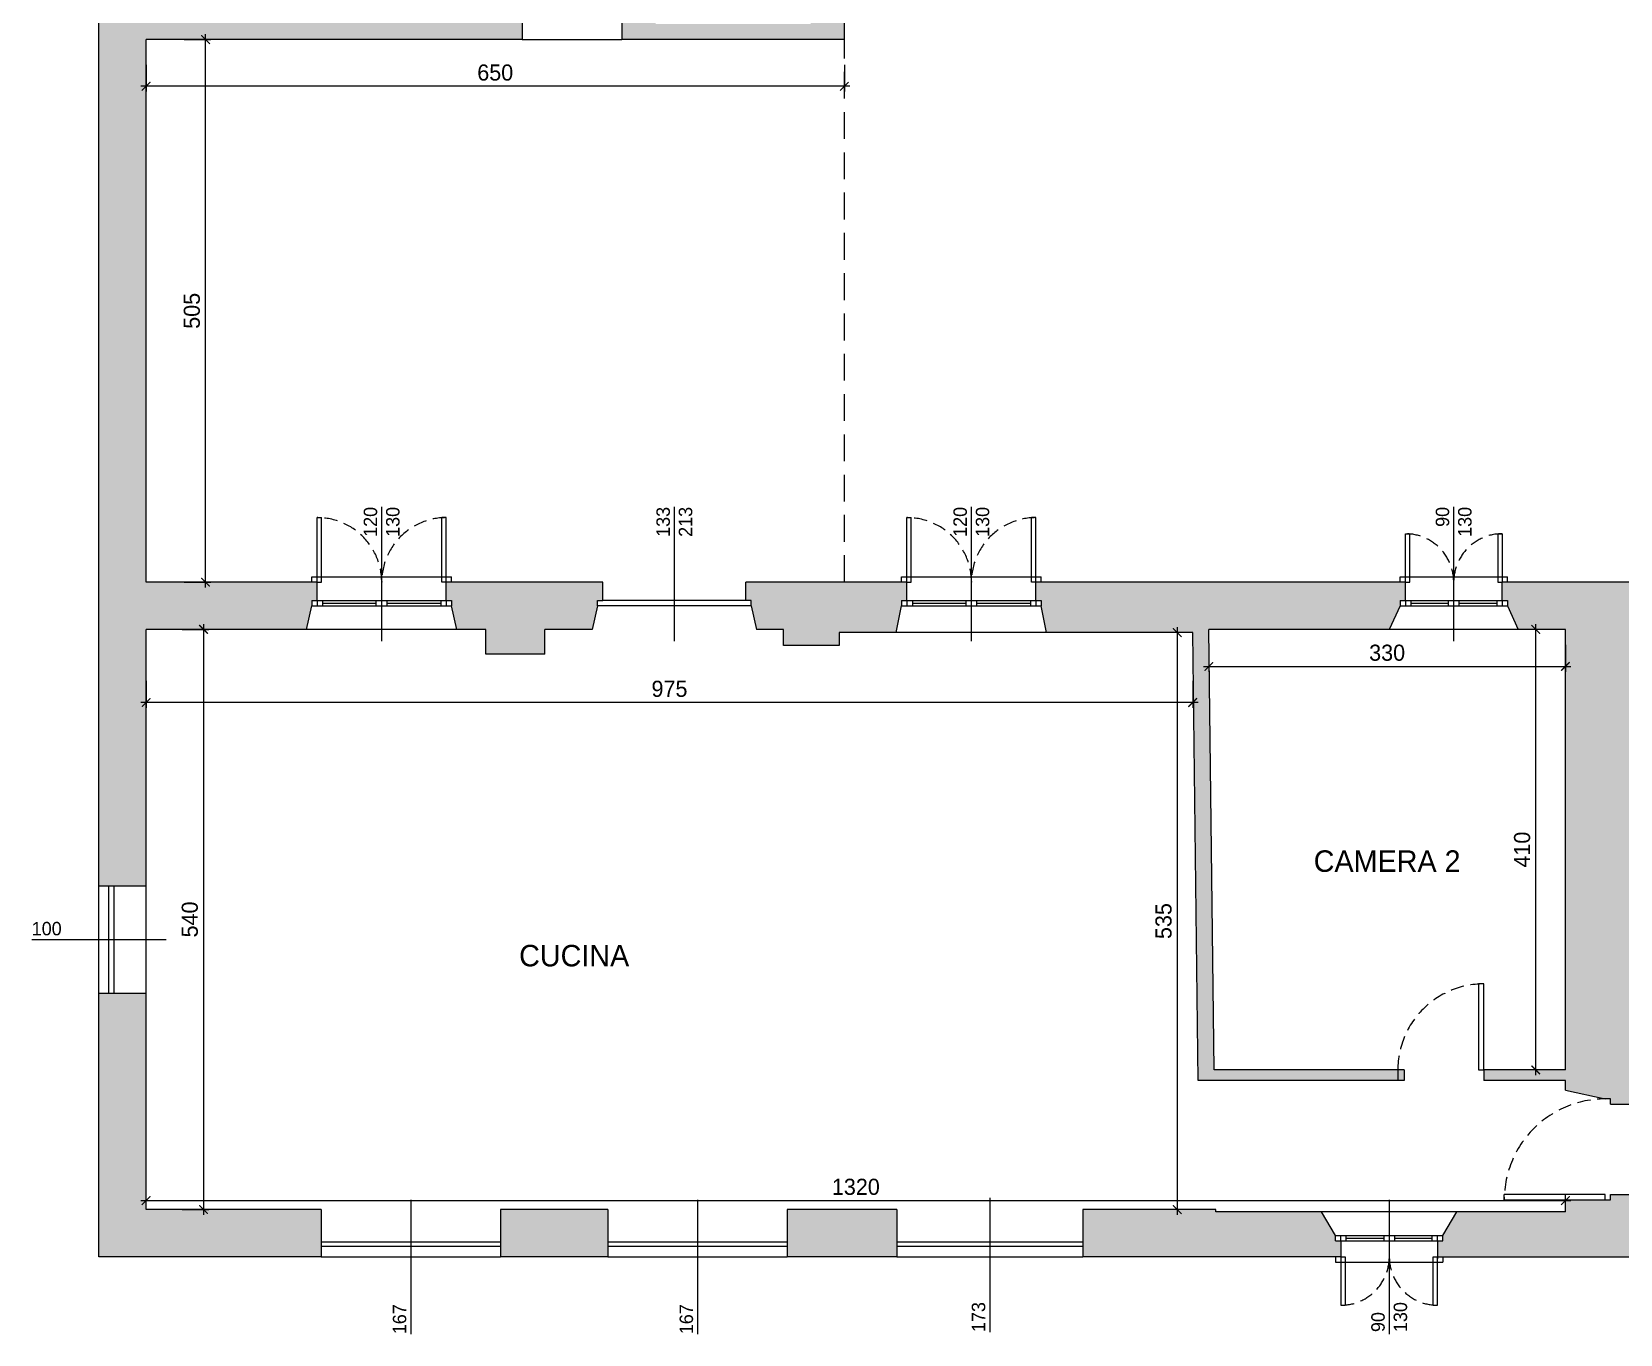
# Model space of a CAD drawing. Header units: millimetres. Extents: x 2698 to 9190, y -7457 to 3239.
# Drawn here: x 2698 to 4177, y -7457 to -6245 of the extents above; entities that cross this region are included whole.
import ezdxf

# ---------------------------------------------------------------- set-up
doc = ezdxf.new("R2010")
doc.units = ezdxf.units.MM
doc.header["$LTSCALE"] = 100
doc.linetypes.add('HIDDEN', pattern=[0.375, 0.25, -0.125])
for name, color, linetype in [('CAMP sez', 254, 'Continuous'), ('INF', 6, 'Continuous'), ('Interni F', 3, 'Continuous'), ('Q_100_ESECUTIVO', 3, 'Continuous'), ('Quote', 3, 'Continuous'), ('SEZ', 4, 'Continuous'), ('Testi', 3, 'Continuous')]:
    doc.layers.add(name, color=color, linetype=linetype)
doc.layers.add('RIL_diagonali', color=8, linetype='HIDDEN', plot=False)
doc.styles.add('CENTURY', font='GOTHIC.TTF')
doc.styles.add('T_ESE_q100', font='', dxfattribs={"height": 15})
doc.styles.get('T_ESE_q100').set_extended_font_data('Bahnschrift Light')
doc.dimstyles.new('ESE_q100', dxfattribs={"dimscale": 0, "dimtxt": 15, "dimasz": 8, "dimexe": 5, "dimexo": 10, "dimgap": 5, "dimtad": 1, "dimdec": 0, "dimrnd": 0.5, "dimtxsty": 'T_ESE_q100', "dimblk": 'ARCHTICK', "dimcen": 2.5, "dimdle": 5, "dimazin": 3, "dimtfac": 1, "dimtdec": 0, "dimtmove": 2, "dimatfit": 3, "dimldrblk": 'ARCHTICK', "dimfxl": 20, "dimfxlon": 1, "dimarcsym": 0})

# ---------------------------------------------------------------- blocks, each defined once
blk = doc.blocks.new('_ArchTick')
at = {"color": 0, "linetype": 'ByBlock', "const_width": 0.15}
blk.add_lwpolyline([(-0.5, -0.5), (0.5, 0.5)], dxfattribs=at)
blk = doc.blocks.new('*D32')
at = {"layer": 'Defpoints', "color": 0, "transparency": 16777216}
for p in [(4098.6, -6801.3), (4126.2, -6801.3), (4126.2, -7211.3)]:
    blk.add_point(p, dxfattribs=at)
at = {"layer": 'Q_100_ESECUTIVO', "color": 0, "lineweight": -2, "transparency": 16777216}
for p, q in [((4116.2, -6801.3), (4093.6, -6801.3)), ((4098.6, -7216.3), (4098.6, -6796.3)), ((4116.2, -7211.3), (4093.6, -7211.3))]:
    blk.add_line(p, q, dxfattribs=at)
at = {"layer": 'Q_100_ESECUTIVO', "color": 0, "lineweight": -2, "transparency": 16777216, "xscale": 8, "yscale": 8, "zscale": 8}
for p, rotation in [((4098.6, -6801.3), 90), ((4098.6, -7211.3), 270)]:
    blk.add_blockref('_ArchTick', p, dxfattribs=dict(at, rotation=rotation))
at = {"layer": 'Q_100_ESECUTIVO', "color": 0, "transparency": 16777216, "insert": (4085.9, -7006.3), "char_height": 15, "attachment_point": 5, "rotation": 90, "style": 'T_ESE_q100'}
blk.add_mtext('410', dxfattribs=at)
blk = doc.blocks.new('*D33')
at = {"layer": 'Defpoints', "color": 0, "transparency": 16777216}
for p in [(3794.2, -6801.3), (4126.2, -6801.3), (4126.2, -6835.8)]:
    blk.add_point(p, dxfattribs=at)
at = {"layer": 'Q_100_ESECUTIVO', "color": 0, "lineweight": -2, "transparency": 16777216}
for p, q in [((3794.2, -6815.8), (3794.2, -6840.8)), ((4126.2, -6815.8), (4126.2, -6840.8)), ((3789.2, -6835.8), (4131.2, -6835.8))]:
    blk.add_line(p, q, dxfattribs=at)
at = {"layer": 'Q_100_ESECUTIVO', "color": 0, "lineweight": -2, "transparency": 16777216, "xscale": 8, "yscale": 8, "zscale": 8, "rotation": 180}
blk.add_blockref('_ArchTick', (3794.2, -6835.8), dxfattribs=at)
at = {"layer": 'Q_100_ESECUTIVO', "color": 0, "lineweight": -2, "transparency": 16777216, "xscale": 8, "yscale": 8, "zscale": 8}
blk.add_blockref('_ArchTick', (4126.2, -6835.8), dxfattribs=at)
at = {"layer": 'Q_100_ESECUTIVO', "color": 0, "transparency": 16777216, "insert": (3960.2, -6823.1), "char_height": 15, "attachment_point": 5, "style": 'T_ESE_q100'}
blk.add_mtext('330', dxfattribs=at)
blk = doc.blocks.new('*D34')
at = {"layer": 'Defpoints', "color": 0, "transparency": 16777216}
for p in [(3781.8, -6804.3), (3764.8, -7341.3), (3781.8, -7341.3)]:
    blk.add_point(p, dxfattribs=at)
at = {"layer": 'Q_100_ESECUTIVO', "color": 0, "lineweight": -2, "transparency": 16777216}
for p, q in [((3764.8, -6799.3), (3764.8, -7346.3)), ((3771.8, -6804.3), (3759.8, -6804.3)), ((3771.8, -7341.3), (3759.8, -7341.3))]:
    blk.add_line(p, q, dxfattribs=at)
at = {"layer": 'Q_100_ESECUTIVO', "color": 0, "lineweight": -2, "transparency": 16777216, "xscale": 8, "yscale": 8, "zscale": 8}
for p, rotation in [((3764.8, -6804.3), 90), ((3764.8, -7341.3), 270)]:
    blk.add_blockref('_ArchTick', p, dxfattribs=dict(at, rotation=rotation))
at = {"layer": 'Q_100_ESECUTIVO', "color": 0, "transparency": 16777216, "insert": (3752.1, -7072.8), "char_height": 15, "attachment_point": 5, "rotation": 90, "style": 'T_ESE_q100'}
blk.add_mtext('535', dxfattribs=at)
blk = doc.blocks.new('*D35')
at = {"layer": 'Defpoints', "color": 0, "transparency": 16777216}
for p in [(4126.2, -7332.9), (2804.9, -7341.3), (4126.2, -7341.3)]:
    blk.add_point(p, dxfattribs=at)
at = {"layer": 'Q_100_ESECUTIVO', "color": 0, "lineweight": -2, "transparency": 16777216}
for p, q in [((2799.9, -7332.9), (4131.2, -7332.9)), ((2804.9, -7332.9), (2804.9, -7327.9)), ((4126.2, -7332.9), (4126.2, -7327.9))]:
    blk.add_line(p, q, dxfattribs=at)
at = {"layer": 'Q_100_ESECUTIVO', "color": 0, "lineweight": -2, "transparency": 16777216, "xscale": 8, "yscale": 8, "zscale": 8, "rotation": 180}
blk.add_blockref('_ArchTick', (2804.9, -7332.9), dxfattribs=at)
at = {"layer": 'Q_100_ESECUTIVO', "color": 0, "lineweight": -2, "transparency": 16777216, "xscale": 8, "yscale": 8, "zscale": 8}
blk.add_blockref('_ArchTick', (4126.2, -7332.9), dxfattribs=at)
at = {"layer": 'Q_100_ESECUTIVO', "color": 0, "transparency": 16777216, "insert": (3465.6, -7320.2), "char_height": 15, "attachment_point": 5, "style": 'T_ESE_q100'}
blk.add_mtext('1320', dxfattribs=at)
blk = doc.blocks.new('*D36')
at = {"layer": 'Defpoints', "color": 0, "transparency": 16777216}
for p in [(2804.9, -6816.3), (3779.2, -6804.3), (2804.9, -6869.3)]:
    blk.add_point(p, dxfattribs=at)
at = {"layer": 'Q_100_ESECUTIVO', "color": 0, "lineweight": -2, "transparency": 16777216}
for p, q in [((2804.9, -6849.3), (2804.9, -6874.3)), ((3779.2, -6849.3), (3779.2, -6874.3)), ((3784.2, -6869.3), (2799.9, -6869.3))]:
    blk.add_line(p, q, dxfattribs=at)
at = {"layer": 'Q_100_ESECUTIVO', "color": 0, "lineweight": -2, "transparency": 16777216, "xscale": 8, "yscale": 8, "zscale": 8, "rotation": 180}
blk.add_blockref('_ArchTick', (2804.9, -6869.3), dxfattribs=at)
at = {"layer": 'Q_100_ESECUTIVO', "color": 0, "lineweight": -2, "transparency": 16777216, "xscale": 8, "yscale": 8, "zscale": 8}
blk.add_blockref('_ArchTick', (3779.2, -6869.3), dxfattribs=at)
at = {"layer": 'Q_100_ESECUTIVO', "color": 0, "transparency": 16777216, "insert": (3292.1, -6856.7), "char_height": 15, "attachment_point": 5, "style": 'T_ESE_q100'}
blk.add_mtext('975', dxfattribs=at)
blk = doc.blocks.new('*D37')
at = {"layer": 'Defpoints', "color": 0, "transparency": 16777216}
for p in [(2804.9, -6801.3), (2804.9, -7341.3), (2858.3, -7341.3)]:
    blk.add_point(p, dxfattribs=at)
at = {"layer": 'Q_100_ESECUTIVO', "color": 0, "lineweight": -2, "transparency": 16777216}
for p, q in [((2838.3, -6801.3), (2863.3, -6801.3)), ((2858.3, -6796.3), (2858.3, -7346.3)), ((2838.3, -7341.3), (2863.3, -7341.3))]:
    blk.add_line(p, q, dxfattribs=at)
at = {"layer": 'Q_100_ESECUTIVO', "color": 0, "lineweight": -2, "transparency": 16777216, "xscale": 8, "yscale": 8, "zscale": 8}
for p, rotation in [((2858.3, -6801.3), 90), ((2858.3, -7341.3), 270)]:
    blk.add_blockref('_ArchTick', p, dxfattribs=dict(at, rotation=rotation))
at = {"layer": 'Q_100_ESECUTIVO', "color": 0, "transparency": 16777216, "insert": (2845.6, -7071.3), "char_height": 15, "attachment_point": 5, "rotation": 90, "style": 'T_ESE_q100'}
blk.add_mtext('540', dxfattribs=at)
blk = doc.blocks.new('*D38')
at = {"layer": 'Defpoints', "color": 0, "transparency": 16777216}
for p in [(2804.9, -6252.3), (2860.2, -6252.3), (2804.9, -6757.3)]:
    blk.add_point(p, dxfattribs=at)
at = {"layer": 'Q_100_ESECUTIVO', "color": 0, "lineweight": -2, "transparency": 16777216}
for p, q in [((2840.2, -6252.3), (2865.2, -6252.3)), ((2860.2, -6762.3), (2860.2, -6247.3)), ((2840.2, -6757.3), (2865.2, -6757.3))]:
    blk.add_line(p, q, dxfattribs=at)
at = {"layer": 'Q_100_ESECUTIVO', "color": 0, "lineweight": -2, "transparency": 16777216, "xscale": 8, "yscale": 8, "zscale": 8}
for p, rotation in [((2860.2, -6252.3), 90), ((2860.2, -6757.3), 270)]:
    blk.add_blockref('_ArchTick', p, dxfattribs=dict(at, rotation=rotation))
at = {"layer": 'Q_100_ESECUTIVO', "color": 0, "transparency": 16777216, "insert": (2847.5, -6504.8), "char_height": 15, "attachment_point": 5, "rotation": 90, "style": 'T_ESE_q100'}
blk.add_mtext('505', dxfattribs=at)
blk = doc.blocks.new('*D39')
at = {"layer": 'Defpoints', "color": 0, "transparency": 16777216}
for p in [(2804.9, -6252.3), (3454.9, -6252.3), (2804.9, -6295.8)]:
    blk.add_point(p, dxfattribs=at)
at = {"layer": 'Q_100_ESECUTIVO', "color": 0, "lineweight": -2, "transparency": 16777216}
for p, q in [((2804.9, -6275.8), (2804.9, -6300.8)), ((3454.9, -6275.8), (3454.9, -6300.8)), ((3459.9, -6295.8), (2799.9, -6295.8))]:
    blk.add_line(p, q, dxfattribs=at)
at = {"layer": 'Q_100_ESECUTIVO', "color": 0, "lineweight": -2, "transparency": 16777216, "xscale": 8, "yscale": 8, "zscale": 8, "rotation": 180}
blk.add_blockref('_ArchTick', (2804.9, -6295.8), dxfattribs=at)
at = {"layer": 'Q_100_ESECUTIVO', "color": 0, "lineweight": -2, "transparency": 16777216, "xscale": 8, "yscale": 8, "zscale": 8}
blk.add_blockref('_ArchTick', (3454.9, -6295.8), dxfattribs=at)
at = {"layer": 'Q_100_ESECUTIVO', "color": 0, "transparency": 16777216, "insert": (3129.9, -6283.1), "char_height": 15, "attachment_point": 5, "style": 'T_ESE_q100'}
blk.add_mtext('650', dxfattribs=at)

msp = doc.modelspace()

# ---------------------------------------------------------------- hatches: boundary and pattern name
at = {"layer": 'CAMP sez'}
h = msp.add_hatch(color=256, dxfattribs=at)
h.dxf.hatch_style = 1
h.paths.add_polyline_path([(4636.2, -6774.3), (4641.2, -6774.3), (4641.2, -6757.3), (4525.2, -6757.3), (4525.2, -6774.3), (4530.2, -6774.3), (4530.2, -6779.3), (4540.2, -6801.3), (4626.2, -6801.3), (4636.2, -6779.3)])
h.paths.add_polyline_path([(5143.7, -7076.3), (4950.2, -7076.3), (4950.2, -7066.3), (4938.2, -7066.3), (4938.2, -7076.3), (4874.2, -7076.3), (4874.2, -7088.3), (5141.2, -7088.3)])
h.paths.add_polyline_path([(4950.2, -6801.3), (4938.2, -6801.3), (4938.2, -6986.3), (4940.2, -6986.3), (4940.2, -6906.3), (4948.2, -6906.3), (4948.2, -6986.3), (4950.2, -6986.3)])
h.paths.add_polyline_path([(4309.2, -7219.9), (4186.2, -7219.9), (4186.2, -7229.9), (4309.2, -7229.9)], flags=17)
h.paths.add_polyline_path([(4189.7, -6774.3), (4189.7, -6769.3), (4194.7, -6769.3), (4194.7, -6757.3), (4067.2, -6757.3), (4067.2, -6774.3), (4072.2, -6774.3), (4072.2, -6779.3), (4082.2, -6801.3), (4126.2, -6801.3), (4126.2, -7211.3), (4050.2, -7211.3), (4050.2, -7221.3), (4126.2, -7221.3), (4126.2, -7230.3), (4163.2, -7238.3), (4168.2, -7238.3), (4168.2, -7243.3), (4186.2, -7243.3), (4186.2, -6801.3)])
h.paths.add_polyline_path([(2959.2, -6774.3), (2964.2, -6774.3), (2964.2, -6757.3), (2804.9, -6757.3), (2804.9, -6252.3), (3154.9, -6252.3), (3154.9, -6176.3), (2807.9, -6176.3), (2807.9, -5692.3), (2923.9, -5692.3), (2923.9, -5655), (2760.9, -5654.8), (2760.9, -7040.3), (2804.9, -7040.3), (2804.9, -6801.3), (2954.2, -6801.3), (2959.2, -6779.3)])
h.paths.add_polyline_path([(3225.2, -6779.3), (3225.2, -6774.3), (3230.2, -6774.3), (3230.2, -6757.3), (3084.2, -6757.3), (3084.2, -6774.3), (3089.2, -6774.3), (3089.2, -6779.3), (3094.2, -6801.3), (3121.2, -6801.3), (3121.2, -6824.3), (3176.2, -6824.3), (3176.2, -6801.3), (3220.2, -6801.3)])
h.paths.add_polyline_path([(3508.2, -6774.3), (3513.2, -6774.3), (3513.2, -6757.3), (3363.2, -6757.3), (3363.2, -6774.3), (3368.2, -6774.3), (3368.2, -6779.3), (3373.2, -6801.3), (3398.2, -6801.3), (3398.2, -6816.3), (3450.2, -6816.3), (3450.2, -6804.3), (3503.2, -6804.3), (3508.2, -6779.3)])
h.paths.add_polyline_path([(4821.7, -6774.3), (4826.7, -6774.3), (4826.7, -6757.3), (4731.2, -6757.3), (4731.2, -6774.3), (4736.2, -6774.3), (4736.2, -6779.3), (4746.2, -6801.3), (4814.2, -6801.3), (4821.7, -6779.3)])
h.paths.add_polyline_path([(5054.2, -6779.3), (5054.2, -6774.3), (5059.2, -6774.3), (5059.2, -6757.3), (4923.7, -6757.3), (4923.7, -6774.3), (4928.7, -6774.3), (4928.7, -6779.3), (4936.2, -6801.3), (5044.2, -6801.3)])
h.paths.add_polyline_path([(5254.2, -6757.3), (5149.2, -6757.3), (5149.2, -6774.3), (5154.2, -6774.3), (5154.2, -6779.3), (5164.2, -6801.3), (5200.2, -6801.3), (5124.2, -7170.9), (5144.4, -7182.2), (5149.3, -7183.2), (5148.3, -7188.1), (5164.9, -7191.5)])
h.paths.add_polyline_path([(3503.8, -7341.3), (3401.8, -7341.3), (3401.8, -7385.3), (3503.8, -7385.3)])
h.paths.add_polyline_path([(3234.8, -7341.3), (3134.8, -7341.3), (3134.8, -7385.3), (3234.8, -7385.3)])
h.paths.add_polyline_path([(2967.8, -7341.3), (2804.9, -7341.3), (2804.9, -7140.3), (2760.9, -7140.3), (2760.9, -7385.3), (2967.8, -7385.3)])
h.paths.add_polyline_path([(3454.9, -6053.3), (3414.9, -6053.3), (3414.9, -6080.3), (3247.9, -6080.3), (3247.9, -6252.3), (3454.9, -6252.3), (3454.9, -6198.8), (3423.4, -6198.8), (3423.4, -6237.8), (3279.4, -6237.8), (3279.4, -6094.8), (3454.9, -6094.8)])
h.paths.add_polyline_path([(3283.9, -5533.3), (3239.9, -5533.3), (3239.9, -5655.3), (3070.9, -5655.1), (3070.9, -5692.3), (3414.9, -5692.3), (3414.9, -5829.3), (3454.9, -5829.3), (3454.9, -5699.3), (3523.9, -5699.3), (3523.9, -5656.3), (3283.9, -5656.3)])
h.paths.add_polyline_path([(3858.4, -5566.1), (3818.4, -5566.3), (3818.9, -5656.3), (3771.9, -5656.3), (3771.9, -5699.3), (3859.2, -5699.3)])
h.paths.add_polyline_path([(4276.2, -5675.3), (4256.2, -5675.3), (4256.2, -5699.3), (4276.2, -5699.3)])
h.paths.add_polyline_path([(3856.4, -5253.1), (3816.4, -5253.3), (3817.4, -5404.3), (3857.4, -5404.1)])
h.paths.add_polyline_path([(3283.9, -5262.3), (3239.9, -5262.3), (3239.9, -5403.3), (3283.9, -5403.3)])
h.paths.add_polyline_path([(3851.1, -4395.3), (4662.2, -4485.4), (4666.6, -4445.6), (3825.8, -4352.3), (3829.7, -4968.3), (3239.9, -4968.3), (3239.9, -5132.3), (3283.9, -5132.3), (3283.9, -5012.3), (3814.9, -5005.3), (3815.4, -5091.3), (3855.4, -5091.1)])
h.paths.add_polyline_path([(4276.2, -4933.3), (4256.2, -4933.3), (4256.2, -4957.3), (4276.2, -4957.3)], flags=17)
h.paths.add_polyline_path([(4276.2, -5304.3), (4256.2, -5304.3), (4256.2, -5328.3), (4276.2, -5328.3)])
h.paths.add_polyline_path([(4276.2, -4562.3), (4256.2, -4562.3), (4256.2, -4586.3), (4276.2, -4586.3)], flags=17)
h.paths.add_polyline_path([(3784.3, -7221.3), (3976.2, -7221.3), (3976.2, -7211.3), (3799.2, -7211.3), (3794.2, -6801.3), (3962.2, -6801.3), (3972.2, -6779.3), (3972.2, -6774.3), (3977.2, -6774.3), (3977.2, -6757.3), (3633.2, -6757.3), (3633.2, -6774.3), (3638.2, -6774.3), (3638.2, -6779.3), (3643.2, -6804.3), (3779.2, -6804.3)])
h.paths.add_polyline_path([(3800.8, -7341.3), (3676.8, -7341.3), (3676.8, -7385.3), (3917.2, -7385.3), (3917.2, -7370.3), (3912.2, -7370.3), (3912.2, -7365.3), (3899.2, -7343.3), (3800.8, -7343.3)])
h.paths.add_polyline_path([(4309.2, -7247.3), (4364.2, -7247.3), (4364.2, -6801.3), (4420.2, -6801.3), (4430.2, -6779.3), (4430.2, -6774.3), (4435.2, -6774.3), (4435.2, -6757.3), (4300.7, -6757.3), (4300.7, -6769.3), (4305.7, -6769.3), (4305.7, -6774.3), (4309.2, -6801.3)])
h.paths.add_polyline_path([(4779.2, -7088.3), (4794.2, -7088.3), (4794.2, -7076.3), (4764.2, -7076.3), (4764.2, -7341.3), (4364.2, -7341.3), (4364.2, -7327.3), (4309.2, -7327.3), (4309.2, -7341.3), (4186.2, -7341.3), (4186.2, -7327.3), (4168.2, -7327.3), (4168.2, -7332.3), (4126.2, -7332.3), (4126.2, -7343.3), (4025.2, -7343.3), (4012.2, -7365.3), (4012.2, -7370.3), (4007.2, -7370.3), (4007.2, -7385.3), (5125.1, -7385.3), (5148.2, -7272.8), (5131.6, -7269.4), (5130.6, -7274.3), (5125.7, -7273.3), (5102.7, -7275.7), (5089.2, -7341.3), (4779.2, -7341.3)])

# ---------------------------------------------------------------- linework, layer by layer
at = {"layer": 'INF'}
for p, q in [((3154.9, -6252.3), (3247.9, -6252.3)), ((3024.2, -6812.3), (3024.2, -6687.3)), ((3296.7, -6812.3), (3296.7, -6687.3)), ((3573.2, -6812.3), (3573.2, -6687.3)), ((4022.2, -6812.3), (4022.2, -6687.3)), ((2959.2, -6752.3), (3089.2, -6752.3)), ((2959.2, -6757.3), (2959.2, -6752.3)), ((3089.2, -6757.3), (3089.2, -6752.3)), ((3508.2, -6752.3), (3638.2, -6752.3)), ((3508.2, -6757.3), (3508.2, -6752.3)), ((3638.2, -6757.3), (3638.2, -6752.3)), ((3972.2, -6752.3), (4072.2, -6752.3)), ((3972.2, -6757.3), (3972.2, -6752.3)), ((4072.2, -6757.3), (4072.2, -6752.3)), ((2959.2, -6779.3), (3089.2, -6779.3)), ((2964.2, -6774.3), (3084.2, -6774.3)), ((2964.2, -6774.3), (2964.2, -6779.3)), ((2969.2, -6774.3), (2969.2, -6779.3)), ((3019.2, -6779.3), (3019.2, -6774.3)), ((3029.2, -6779.3), (3029.2, -6774.3)), ((3079.2, -6774.3), (3079.2, -6779.3)), ((3084.2, -6774.3), (3084.2, -6779.3)), ((3368.2, -6779.3), (3225.2, -6779.3)), ((3363.2, -6774.3), (3230.2, -6774.3)), ((3508.2, -6779.3), (3638.2, -6779.3)), ((3513.2, -6774.3), (3633.2, -6774.3)), ((3513.2, -6774.3), (3513.2, -6779.3)), ((3518.2, -6774.3), (3518.2, -6779.3)), ((3568.2, -6779.3), (3568.2, -6774.3)), ((3578.2, -6779.3), (3578.2, -6774.3)), ((3628.2, -6774.3), (3628.2, -6779.3)), ((3633.2, -6774.3), (3633.2, -6779.3)), ((3972.2, -6779.3), (4072.2, -6779.3)), ((3977.2, -6774.3), (4067.2, -6774.3)), ((3977.2, -6774.3), (3977.2, -6779.3)), ((3982.2, -6774.3), (3982.2, -6779.3)), ((4017.2, -6779.3), (4017.2, -6774.3)), ((4027.2, -6779.3), (4027.2, -6774.3)), ((4062.2, -6774.3), (4062.2, -6779.3)), ((4067.2, -6774.3), (4067.2, -6779.3)), ((3094.2, -6801.3), (2954.2, -6801.3)), ((4082.2, -6801.3), (3962.2, -6801.3)), ((3643.2, -6804.3), (3503.2, -6804.3)), ((2760.9, -7140.3), (2760.9, -7040.3)), ((2769.9, -7040.3), (2769.9, -7140.3)), ((2774.9, -7040.3), (2774.9, -7140.3)), ((2804.9, -7140.3), (2804.9, -7040.3)), ((2823.4, -7090.3), (2698.4, -7090.3)), ((3051.3, -7332.3), (3051.3, -7457.3)), ((3318.3, -7332.3), (3318.3, -7457.3)), ((3590.3, -7330.3), (3590.3, -7455.3)), ((3962.2, -7332.3), (3962.2, -7457.3)), ((4163.2, -7327.3), (4069.2, -7327.3)), ((4069.2, -7332.3), (4069.2, -7327.3)), ((4069.2, -7332.3), (4163.2, -7332.3)), ((4163.2, -7332.3), (4163.2, -7327.3)), ((4025.2, -7343.3), (3899.2, -7343.3)), ((2967.8, -7371.3), (3134.8, -7371.3)), ((2967.8, -7375.3), (3134.8, -7375.3)), ((3234.8, -7371.3), (3401.8, -7371.3)), ((3234.8, -7375.3), (3401.8, -7375.3)), ((3503.8, -7371.3), (3676.8, -7371.3)), ((3503.8, -7375.3), (3676.8, -7375.3)), ((3912.2, -7365.3), (4012.2, -7365.3)), ((3917.2, -7370.3), (3917.2, -7365.3)), ((3917.2, -7370.3), (4007.2, -7370.3)), ((3922.2, -7370.3), (3922.2, -7365.3)), ((3957.2, -7365.3), (3957.2, -7370.3)), ((3967.2, -7365.3), (3967.2, -7370.3)), ((4002.2, -7370.3), (4002.2, -7365.3)), ((4007.2, -7370.3), (4007.2, -7365.3)), ((2967.8, -7385.3), (3134.8, -7385.3)), ((3234.8, -7385.3), (3401.8, -7385.3)), ((3503.8, -7385.3), (3676.8, -7385.3)), ((3912.2, -7385.3), (3912.2, -7390.3)), ((3912.2, -7390.3), (4012.2, -7390.3)), ((4012.2, -7385.3), (4012.2, -7390.3))]:
    msp.add_line(p, q, dxfattribs=at)
at = {"layer": 'INF', "color": 9}
for p, q in [((2969.2, -6776.8), (3019.2, -6776.8)), ((3029.2, -6776.8), (3079.2, -6776.8)), ((3518.2, -6776.8), (3568.2, -6776.8)), ((3578.2, -6776.8), (3628.2, -6776.8)), ((3982.2, -6776.8), (4017.2, -6776.8)), ((4027.2, -6776.8), (4062.2, -6776.8)), ((3922.2, -7367.8), (3957.2, -7367.8)), ((3967.2, -7367.8), (4002.2, -7367.8))]:
    msp.add_line(p, q, dxfattribs=at)
at = {"layer": 'INF'}
msp.add_lwpolyline([(4050.2, -7211.3), (4050.2, -7131.3), (4045.2, -7131.3), (4045.2, -7211.3)], close=True, dxfattribs=at)
at = {"layer": 'Interni F'}
for p, q in [((2964.2, -6757.3), (2964.2, -6697.3)), ((2964.2, -6697.3), (2968.2, -6697.3)), ((2968.2, -6757.3), (2968.2, -6697.3)), ((3080.2, -6757.3), (3080.2, -6697.3)), ((3084.2, -6697.3), (3080.2, -6697.3)), ((3084.2, -6757.3), (3084.2, -6697.3)), ((3513.2, -6757.3), (3513.2, -6697.3)), ((3513.2, -6697.3), (3517.2, -6697.3)), ((3517.2, -6757.3), (3517.2, -6697.3)), ((3629.2, -6757.3), (3629.2, -6697.3)), ((3633.2, -6697.3), (3629.2, -6697.3)), ((3633.2, -6757.3), (3633.2, -6697.3)), ((3977.2, -6757.3), (3977.2, -6712.3)), ((3977.2, -6712.3), (3981.2, -6712.3)), ((3981.2, -6757.3), (3981.2, -6712.3)), ((4063.2, -6712.3), (4063.2, -6757.3)), ((4063.2, -6712.3), (4067.2, -6712.3)), ((4067.2, -6712.3), (4067.2, -6757.3)), ((2964.2, -6757.3), (2968.2, -6757.3)), ((3084.2, -6757.3), (3080.2, -6757.3)), ((3513.2, -6757.3), (3517.2, -6757.3)), ((3633.2, -6757.3), (3629.2, -6757.3)), ((3977.2, -6757.3), (3981.2, -6757.3)), ((4063.2, -6757.3), (4067.2, -6757.3)), ((3917.2, -7385.3), (3917.2, -7430.3)), ((3917.2, -7385.3), (3921.2, -7385.3)), ((3921.2, -7385.3), (3921.2, -7430.3)), ((4003.2, -7430.3), (4003.2, -7385.3)), ((4003.2, -7385.3), (4007.2, -7385.3)), ((4007.2, -7430.3), (4007.2, -7385.3)), ((3917.2, -7430.3), (3921.2, -7430.3)), ((4003.2, -7430.3), (4007.2, -7430.3))]:
    msp.add_line(p, q, dxfattribs=at)
at = {"layer": 'Interni F', "linetype": 'HIDDEN', "ltscale": 0.5}
for centre, radius, start, end in [((2964.2, -6757.3), 60, 0, 90), ((3084.2, -6757.3), 60, 90, 180), ((3513.2, -6757.3), 60, 0, 90), ((3633.2, -6757.3), 60, 90, 180), ((3977.2, -6757.3), 45, 0, 90), ((4067.2, -6757.3), 45, 90, 180), ((4050.2, -7211.3), 80, 90, 180), ((4163.2, -7332.3), 94, 86.9509, 180), ((3917.2, -7385.3), 45, 270, 0), ((4007.2, -7385.3), 45, 180, 270)]:
    msp.add_arc(centre, radius, start, end, dxfattribs=at)
at = {"layer": 'RIL_diagonali'}
msp.add_line((3454.9, -6757.3), (3454.9, -6252.3), dxfattribs=at)
at = {"layer": 'SEZ'}
for p, q in [((2760.9, -7040.3), (2760.9, -5654.8)), ((3247.9, -6080.3), (3247.9, -6252.3)), ((3154.9, -6176.3), (3154.9, -6252.3)), ((3454.9, -6252.3), (3454.9, -6198.8)), ((2804.9, -6757.3), (2804.9, -6252.3)), ((3154.9, -6252.3), (2804.9, -6252.3)), ((3454.9, -6252.3), (3247.9, -6252.3)), ((2964.2, -6757.3), (2804.9, -6757.3)), ((2964.2, -6774.3), (2964.2, -6757.3)), ((3084.2, -6774.3), (3084.2, -6757.3)), ((3230.2, -6757.3), (3084.2, -6757.3)), ((3230.2, -6774.3), (3230.2, -6757.3)), ((3513.2, -6757.3), (3363.2, -6757.3)), ((3363.2, -6774.3), (3363.2, -6757.3)), ((3513.2, -6774.3), (3513.2, -6757.3)), ((3977.2, -6757.3), (3633.2, -6757.3)), ((3633.2, -6774.3), (3633.2, -6757.3)), ((3977.2, -6774.3), (3977.2, -6757.3)), ((4194.7, -6757.3), (4067.2, -6757.3)), ((4067.2, -6774.3), (4067.2, -6757.3)), ((2954.2, -6801.3), (2959.2, -6779.3)), ((2959.2, -6774.3), (2964.2, -6774.3)), ((2959.2, -6774.3), (2959.2, -6779.3)), ((3084.2, -6774.3), (3089.2, -6774.3)), ((3089.2, -6774.3), (3089.2, -6779.3)), ((3094.2, -6801.3), (3089.2, -6779.3)), ((3225.2, -6779.3), (3220.2, -6801.3)), ((3225.2, -6779.3), (3225.2, -6774.3)), ((3225.2, -6774.3), (3230.2, -6774.3)), ((3368.2, -6774.3), (3363.2, -6774.3)), ((3368.2, -6779.3), (3368.2, -6774.3)), ((3368.2, -6779.3), (3373.2, -6801.3)), ((3503.2, -6804.3), (3508.2, -6779.3)), ((3508.2, -6774.3), (3513.2, -6774.3)), ((3508.2, -6774.3), (3508.2, -6779.3)), ((3633.2, -6774.3), (3638.2, -6774.3)), ((3638.2, -6774.3), (3638.2, -6779.3)), ((3643.2, -6804.3), (3638.2, -6779.3)), ((3972.2, -6779.3), (3962.2, -6801.3)), ((3972.2, -6774.3), (3977.2, -6774.3)), ((3972.2, -6774.3), (3972.2, -6779.3)), ((4067.2, -6774.3), (4072.2, -6774.3)), ((4072.2, -6774.3), (4072.2, -6779.3)), ((4072.2, -6779.3), (4082.2, -6801.3)), ((2954.2, -6801.3), (2804.9, -6801.3)), ((2804.9, -7040.3), (2804.9, -6801.3)), ((3121.2, -6801.3), (3094.2, -6801.3)), ((3121.2, -6824.3), (3121.2, -6801.3)), ((3220.2, -6801.3), (3176.2, -6801.3)), ((3176.2, -6824.3), (3176.2, -6801.3)), ((3398.2, -6801.3), (3373.2, -6801.3)), ((3398.2, -6816.3), (3398.2, -6801.3)), ((3962.2, -6801.3), (3794.2, -6801.3)), ((3799.2, -7211.3), (3794.2, -6801.3)), ((4126.2, -6801.3), (4082.2, -6801.3)), ((4126.2, -7211.3), (4126.2, -6801.3)), ((3450.2, -6816.3), (3398.2, -6816.3)), ((3503.2, -6804.3), (3450.2, -6804.3)), ((3450.2, -6804.3), (3450.2, -6816.3)), ((3779.2, -6804.3), (3643.2, -6804.3)), ((3784.3, -7221.3), (3779.2, -6804.3)), ((3176.2, -6824.3), (3121.2, -6824.3)), ((2804.9, -7040.3), (2760.9, -7040.3)), ((2804.9, -7140.3), (2760.9, -7140.3)), ((2760.9, -7385.3), (2760.9, -7140.3)), ((2804.9, -7341.3), (2804.9, -7140.3)), ((3976.2, -7211.3), (3799.2, -7211.3)), ((3970.2, -7211.3), (3970.2, -7221.3)), ((3976.2, -7211.3), (3976.2, -7221.3)), ((4126.2, -7211.3), (4050.2, -7211.3)), ((4050.2, -7211.3), (4050.2, -7221.3)), ((3976.2, -7221.3), (3784.3, -7221.3)), ((4126.2, -7221.3), (4050.2, -7221.3)), ((4126.2, -7230.3), (4126.2, -7221.3)), ((4126.2, -7230.3), (4163.2, -7238.3)), ((4168.2, -7238.3), (4163.2, -7238.3)), ((4168.2, -7243.3), (4168.2, -7238.3)), ((4168.2, -7243.3), (4186.2, -7243.3)), ((4126.2, -7343.3), (4126.2, -7332.3)), ((4126.2, -7332.3), (4168.2, -7332.3)), ((4168.2, -7332.3), (4168.2, -7327.3)), ((4168.2, -7327.3), (4186.2, -7327.3)), ((2967.8, -7341.3), (2804.9, -7341.3)), ((2967.8, -7341.3), (2967.8, -7385.3)), ((3234.8, -7341.3), (3134.8, -7341.3)), ((3134.8, -7341.3), (3134.8, -7385.3)), ((3234.8, -7341.3), (3234.8, -7385.3)), ((3503.8, -7341.3), (3401.8, -7341.3)), ((3401.8, -7341.3), (3401.8, -7385.3)), ((3503.8, -7341.3), (3503.8, -7385.3)), ((3800.8, -7341.3), (3676.8, -7341.3)), ((3676.8, -7341.3), (3676.8, -7385.3)), ((3800.8, -7343.3), (3800.8, -7341.3)), ((3899.2, -7343.3), (3800.8, -7343.3)), ((3912.2, -7365.3), (3899.2, -7343.3)), ((4012.2, -7365.3), (4025.2, -7343.3)), ((4126.2, -7343.3), (4025.2, -7343.3)), ((3912.2, -7370.3), (3912.2, -7365.3)), ((3912.2, -7370.3), (3917.2, -7370.3)), ((3917.2, -7370.3), (3917.2, -7385.3)), ((4007.2, -7370.3), (4012.2, -7370.3)), ((4007.2, -7370.3), (4007.2, -7387.3)), ((4012.2, -7370.3), (4012.2, -7365.3)), ((2967.8, -7385.3), (2760.9, -7385.3)), ((3234.8, -7385.3), (3134.8, -7385.3)), ((3503.8, -7385.3), (3401.8, -7385.3)), ((3917.2, -7385.3), (3676.8, -7385.3)), ((4007.2, -7385.3), (5125.1, -7385.3))]:
    msp.add_line(p, q, dxfattribs=at)

# ---------------------------------------------------------------- texts
at = {"layer": 'Quote', "char_height": 12.5, "rotation": 90, "style": 'CENTURY'}
for s, insert, attachment_point in [('120\\P\\pxqr;130', (3024.2, -6687.3), 6), ('133\\P\\pxqr;213', (3296.7, -6687.3), 6), ('120\\P\\pxqr;130', (3573.2, -6687.3), 6), ('90\\P\\pxqr;130', (4022.2, -6687.3), 6), ('167\\P  ', (3051.3, -7457.3), 4), ('167\\P  ', (3318.3, -7457.3), 4), ('173\\P  ', (3590.3, -7455.3), 4), ('90\\P130', (3962.2, -7455.3), 4)]:
    msp.add_mtext(s, dxfattribs=dict(at, insert=insert, attachment_point=attachment_point))
at = {"layer": 'Quote', "insert": (2698.4, -7090.3), "char_height": 12.5, "attachment_point": 4, "style": 'CENTURY'}
msp.add_mtext('100\\P  ', dxfattribs=at)
at = {"layer": 'Testi', "char_height": 12.5, "attachment_point": 5, "style": 'CENTURY'}
for s, insert in [('{\\H1.6x;CAMERA 2}', (3960.2, -7017.1)), ('{\\H1.6x;CUCINA}', (3203.4, -7105.1))]:
    msp.add_mtext(s, dxfattribs=dict(at, insert=insert))

# ---------------------------------------------------------------- dimensions: what is measured, and where the dimension line sits
at = {"layer": 'Q_100_ESECUTIVO'}
for base, p1, p2, picture, middle in [((2804.9, -6295.8), (3454.9, -6252.3), (2804.9, -6252.3), '*D39', (3129.9, -6283.1)), ((4126.2, -6835.8), (3794.2, -6801.3), (4126.2, -6801.3), '*D33', (3960.2, -6823.1)), ((2804.9, -6869.3), (3779.2, -6804.3), (2804.9, -6816.3), '*D36', (3292.1, -6856.7)), ((4126.2, -7332.9), (2804.9, -7341.3), (4126.2, -7341.3), '*D35', (3465.6, -7320.2))]:
    dim = msp.add_linear_dim(base=base, p1=p1, p2=p2, dimstyle='ESE_q100', override={"dimscale": 1, "dimrnd": 5}, dxfattribs=at)
    dim.commit()
    dim.dimension.update_dxf_attribs({"geometry": picture, "text_midpoint": middle})
for base, p1, p2, picture, middle in [((2860.2, -6252.3), (2804.9, -6757.3), (2804.9, -6252.3), '*D38', (2847.5, -6504.8)), ((2858.3, -7341.3), (2804.9, -6801.3), (2804.9, -7341.3), '*D37', (2845.6, -7071.3)), ((3764.8, -7341.3), (3781.8, -6804.3), (3781.8, -7341.3), '*D34', (3752.1, -7072.8)), ((4098.6, -6801.3), (4126.2, -7211.3), (4126.2, -6801.3), '*D32', (4085.9, -7006.3))]:
    dim = msp.add_linear_dim(base=base, p1=p1, p2=p2, angle=90, dimstyle='ESE_q100', override={"dimscale": 1, "dimrnd": 5}, dxfattribs=at)
    dim.commit()
    dim.dimension.update_dxf_attribs({"geometry": picture, "text_midpoint": middle})

doc.saveas('drawing.dxf')
